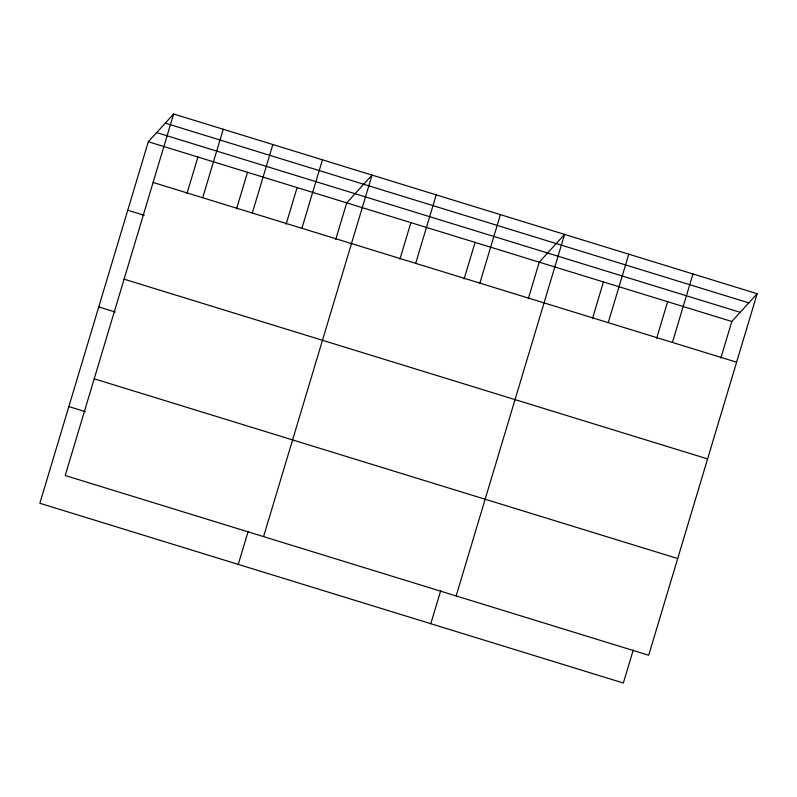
<?xml version="1.0" encoding="UTF-8"?>
<svg xmlns="http://www.w3.org/2000/svg" width="797" height="797" viewBox="0 0 797 797"><rect width="100%" height="100%" fill="white"/><g stroke="black" fill="none" stroke-linecap="round" stroke-linejoin="round"><path stroke-width="1.2" d="M173.646 113.981L65.185 475.51L648.688 655.254L757.15 293.724L173.646 113.981L148.312 141.746L39.85 503.276L623.354 683.019L633.256 649.993M186.926 193.631L197.915 157.029M202.697 197.746L223.24 129.263M236.53 208.914L247.508 172.311M252.3 213.018L272.843 144.536M286.123 224.186L297.112 187.584M301.894 228.301L322.436 159.818M238.243 564.386L248.146 531.37M335.726 239.469L346.705 202.866L372.04 175.091L263.578 536.62M399.905 259.234L410.893 222.632M415.675 263.349L436.218 194.867M464.093 279.01L475.072 242.408M479.864 283.114L500.406 214.632M430.798 623.702L440.701 590.687M528.281 298.775L539.26 262.173L564.595 234.408L456.133 595.937M592.47 318.551L603.449 281.949M608.231 322.665L628.783 254.183M656.648 338.327L667.627 301.724M672.419 342.431L692.962 273.949M720.837 358.092L731.815 321.49L757.15 293.724M165.288 123.146L748.791 302.89M156.67 132.591L740.174 312.324M148.312 141.746L731.815 321.49M153.104 182.463L736.607 362.207M127.769 210.239L144.297 215.329M124.083 279.169L707.587 458.913M98.758 306.935L115.286 312.035M94.195 378.804L677.699 558.548M68.861 406.57L85.399 411.67"/></g></svg>
